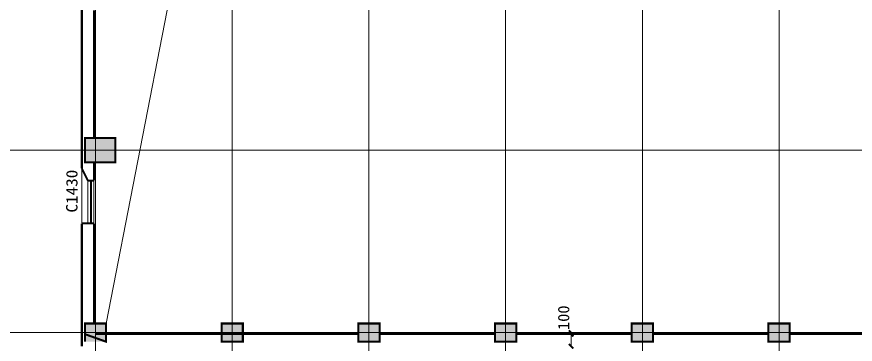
# Model space of a CAD drawing. Extents: x -307567 to 704339, y -10277 to 165507.
# Drawn here: x -70919 to -43323, y 29198 to 39973 of the extents above; entities that cross this region are included whole.
import ezdxf
from ezdxf.enums import TextEntityAlignment as Align

# ---------------------------------------------------------------- set-up
doc = ezdxf.new("R2010")
doc.units = 0
doc.header["$MEASUREMENT"] = 0
doc.layers.add('我的', color=255, linetype='CONTINUOUS', lineweight=0)
doc.styles.get("Standard").update_dxf_attribs({"font": 'txt', "height": 3})

msp = doc.modelspace()

# ---------------------------------------------------------------- linework, layer by layer
at = {"layer": '我的', "color": 0}
for p, q in [((-68328.08821, 14141.83177), (-68328.08821, 77580.27533)), ((-63828.11071, 14141.83177), (-63828.11071, 77580.27533)), ((-59328.13321, 14141.83177), (-59328.13321, 77580.27533)), ((-54828.15571, 14141.83177), (-54828.15571, 77580.27533)), ((-50328.17821, 14141.83177), (-50328.17821, 77580.27533)), ((-45828.20071, 14141.83177), (-45828.20071, 77580.27533)), ((-67978.10217, 29880.51498), (-61887.45879, 61156.63919)), ((-5920.96616, 35580.48533), (-79811.30716, 35580.48533)), ((-68778.08596, 34980.48833), (-68778.08596, 33180.49733)), ((-68578.09917, 34580.49186), (-68578.09917, 33180.49733)), ((-68496.83736, 33180.49733), (-68496.83736, 34580.49186)), ((-68459.33755, 33180.49733), (-68459.33755, 34580.49186)), ((-68378.11237, 34589.49145), (-68378.11237, 33175.12093)), ((-5920.96616, 29580.51648), (-79811.30716, 29580.51648)), ((-61607.60179, 29580.51648), (-62887.61248, 29580.51648)), ((-52824.66231, 29580.51648), (-51831.32011, 29580.51648)), ((-52824.66231, 29530.51749), (-51831.32011, 29530.51749)), ((-52674.66306, 29530.51749), (-52674.66306, 29580.51648)), ((-52674.66306, 29130.51873), (-52674.66306, 29530.51749))]:
    msp.add_line(p, q, dxfattribs=at)
at = {"layer": '我的', "color": 0, "const_width": 67.49966}
for points in [[(-68778.08596, 35580.48533), (-68778.08596, 40580.46186)], [(-68378.11237, 35980.48638), (-68378.11237, 40180.46538)], [(-68678.11087, 35980.48638), (-68678.11087, 35180.48886), (-67678.10367, 35180.48886), (-67678.10367, 35980.48638), (-68678.11087, 35980.48638), (-68678.11087, 35180.48886)], [(-68778.08596, 35580.48533), (-68778.08596, 34980.48833)], [(-68378.11237, 35180.48886), (-68378.11237, 34589.49145)], [(-68578.09917, 34580.49186), (-68778.08596, 34980.48833)], [(-68378.11237, 34580.49186), (-68578.09917, 34580.49186)], [(-68378.11237, 34580.49186), (-68578.09917, 34580.49186)], [(-68378.11237, 34580.49186), (-68578.09917, 34580.49186)], [(-68378.11237, 33180.49733), (-68778.08596, 33180.49733)], [(-68778.08596, 29130.51873), (-68778.08596, 33170.49982)], [(-68378.11237, 29880.51498), (-68378.11237, 33170.49982)], [(-68678.11087, 29880.51498), (-68678.11087, 29530.51749), (-67978.10217, 29280.51798), (-67978.10217, 29880.51498), (-68678.11087, 29880.51498), (-68678.11087, 29280.51798)], [(-64178.13337, 29880.51498), (-64178.13337, 29280.51798), (-63478.12466, 29280.51798), (-63478.12466, 29880.51498), (-64178.13337, 29880.51498), (-64178.13337, 29280.51798)], [(-59678.15587, 29880.51498), (-59678.15587, 29280.51798), (-58978.14716, 29280.51798), (-58978.14716, 29880.51498), (-59678.15587, 29880.51498), (-59678.15587, 29280.51798)], [(-55178.17837, 29880.51498), (-55178.17837, 29280.51798), (-54478.16966, 29280.51798), (-54478.16966, 29880.51498), (-55178.17837, 29880.51498), (-55178.17837, 29280.51798)], [(-50678.20087, 29880.51498), (-50678.20087, 29280.51798), (-49978.19216, 29280.51798), (-49978.19216, 29880.51498), (-50678.20087, 29880.51498), (-50678.20087, 29280.51798)], [(-46178.22337, 29880.51498), (-46178.22337, 29280.51798), (-45478.21466, 29280.51798), (-45478.21466, 29880.51498), (-46178.22337, 29880.51498), (-46178.22337, 29280.51798)], [(-68328.08821, 29530.51749), (-59678.15587, 29530.51749)], [(-58978.14716, 29530.51749), (-55178.17837, 29530.51749)], [(-54478.16966, 29530.51749), (-50678.20087, 29530.51749)], [(-52749.66268, 29655.5161), (-52599.66343, 29505.51685)], [(-52749.66268, 29605.51711), (-52599.66343, 29455.51786)], [(-49978.19216, 29530.51749), (-46178.22337, 29530.51749)], [(-45478.21466, 29530.51749), (-41728.23341, 29530.51749)], [(-52749.66268, 29205.51835), (-52599.66343, 29055.5191)]]:
    msp.add_lwpolyline(points, dxfattribs=at)
at = {"layer": '我的', "color": 0}
for points in [[(-68678.11087, 35980.48638), (-67678.10367, 35980.48638), (-68678.11087, 35180.48886), (-67678.10367, 35180.48886)], [(-68678.11087, 29880.51498), (-67978.10217, 29880.51498), (-68678.11087, 29280.51798), (-67978.10217, 29280.51798)], [(-64178.13337, 29880.51498), (-63478.12466, 29880.51498), (-64178.13337, 29280.51798), (-63478.12466, 29280.51798)], [(-59678.15587, 29880.51498), (-58978.14716, 29880.51498), (-59678.15587, 29280.51798), (-58978.14716, 29280.51798)], [(-55178.17837, 29880.51498), (-54478.16966, 29880.51498), (-55178.17837, 29280.51798), (-54478.16966, 29280.51798)], [(-50678.20087, 29880.51498), (-49978.19216, 29880.51498), (-50678.20087, 29280.51798), (-49978.19216, 29280.51798)], [(-46178.22337, 29880.51498), (-45478.21466, 29880.51498), (-46178.22337, 29280.51798), (-45478.21466, 29280.51798)]]:
    msp.add_solid(points, dxfattribs=at)

# ---------------------------------------------------------------- texts
for s, width, p, p2 in [('C1430', 0.902399, (-68920.57792, 33530.49711), (-68920.57792, 34940.48914)), ('100', 1.08, (-52734.64811, 29664.51684), (-52734.64811, 30474.51301))]:
    msp.add_text(s, height=374.998125, rotation=90, dxfattribs=dict(at, width=width)).set_placement(p, p2, align=Align.FIT)

doc.saveas('drawing.dxf')
